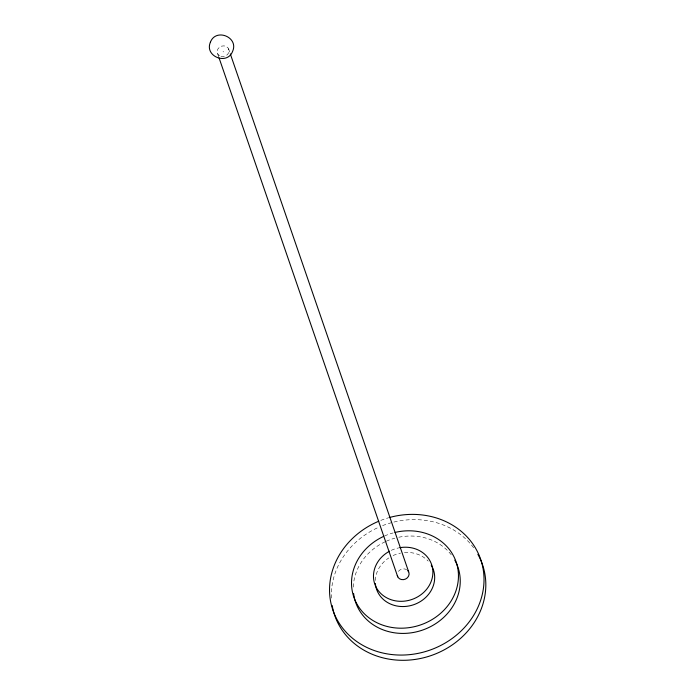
<?xml version="1.0" encoding="UTF-8"?>
<svg xmlns="http://www.w3.org/2000/svg" width="695" height="695" viewBox="0 0 695 695"><rect width="100%" height="100%" fill="white"/><g stroke="black" fill="none" stroke-linecap="round" stroke-linejoin="round"><path stroke-width="0.52" stroke-dasharray="3.48 2.61" d="M228.533 48.737L229.949 52.837M223.086 51.256L223.33 51.96M217.648 53.784L218.708 56.86M398.391 571.386A6.012 5.334 -19 0 1 406.705 569.692M331.402 598.082A78.127 69.361 -19 0 1 377.654 527.731M382.58 525.629A78.127 69.361 -19 0 1 392.866 522.319M393.9 522.058A78.127 69.361 -19 0 1 474.416 548.868M384.483 536.001A54.088 48.025 -19 0 1 393.066 532.943M391.285 550.336A30.05 26.679 -19 0 1 398.73 547.886M353.321 587.093A54.088 48.025 -19 0 1 385.369 541.648M386.281 541.231A54.088 48.025 -19 0 1 394.864 538.173M398.782 537.235A54.088 48.025 -19 0 1 451.95 555.722M375.291 580.473A30.05 26.679 -19 0 1 388.8 557.946M393.083 555.566A30.05 26.679 -19 0 1 400.537 553.116M404.412 552.56A30.05 26.679 -19 0 1 428.198 561.117M380.782 520.399A78.127 69.361 -19 0 1 387.94 517.949M220.923 56.425A6.012 5.334 -19 0 0 228.968 50.057A6.012 5.334 -19 0 0 219.385 47.286A6.012 5.334 -19 0 0 220.923 56.425"/><path stroke-width="1.04" d="M230.297 53.863L408.625 571.742M219.055 57.885L397.731 576.789M407.817 570.595A6.012 5.334 -19 0 1 405.559 579.057A6.012 5.334 -19 0 1 397.297 575.469M395.021 532.44A54.088 48.025 -19 0 1 456.641 588.613A54.088 48.025 -19 0 1 370.114 618.646A54.088 48.025 -19 0 1 383.57 536.418M399.695 547.703A30.05 26.679 -19 0 1 431.682 579.986A30.05 26.679 -19 0 1 384.266 596.336A30.05 26.679 -19 0 1 389.539 551.205M454.808 560.17A54.088 48.025 -19 0 1 421.604 630.4A54.088 48.025 -19 0 1 353.607 593.443M388.983 517.645A78.127 69.361 -19 0 1 481.713 596.744A78.127 69.361 -19 0 1 355.701 640.764A78.127 69.361 -19 0 1 378.784 521.207M431.239 565.131A30.05 26.679 -19 0 1 413.212 604.876A30.05 26.679 -19 0 1 375.352 583.513M477.873 554.332A78.127 69.361 -19 0 1 431.699 655.359A78.127 69.361 -19 0 1 332.201 605.536M210.376 42.282C204.234 56.382 227.421 65.695 232.686 51.178C238.819 37.078 215.641 27.765 210.376 42.282"/></g></svg>
